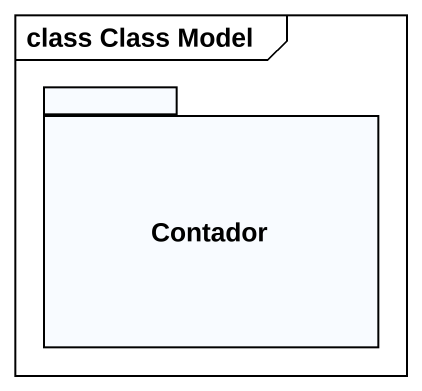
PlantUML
@startuml
mainframe class Class Model
package Contador {
}
@enduml
